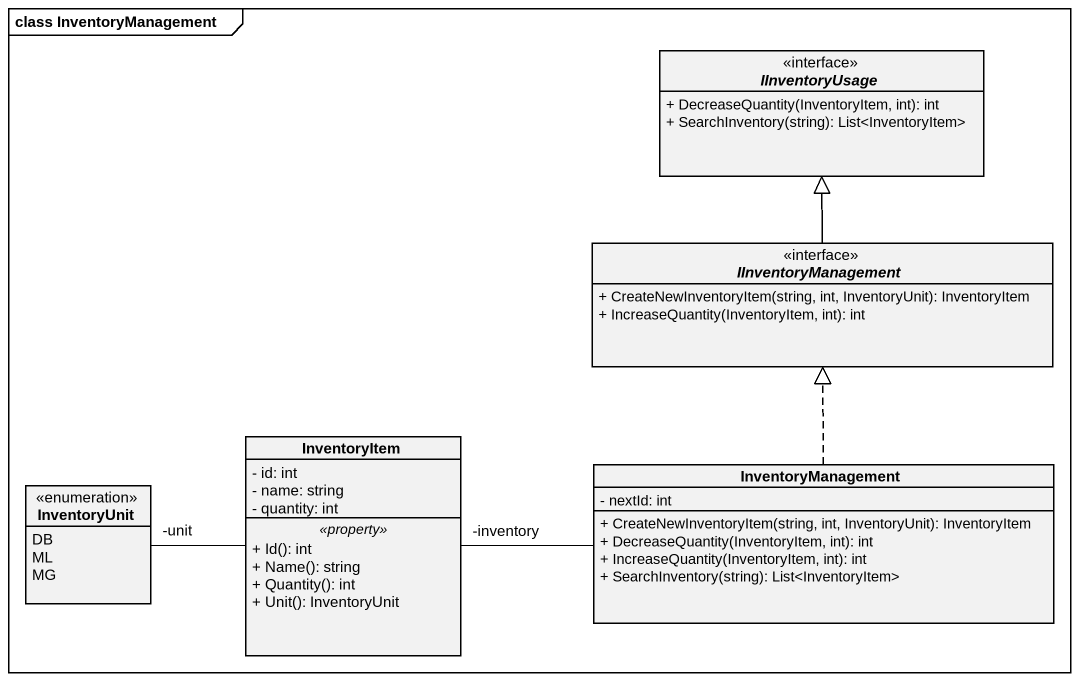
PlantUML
@startuml
mainframe class InventoryManagement
hide circle
hide empty members
skinparam classAttributeIconSize 0
interface IInventoryUsage <<interface>> {
  + DecreaseQuantity(InventoryItem, int): int
  + SearchInventory(string): List<InventoryItem>
}
interface IInventoryManagement <<interface>> {
  + CreateNewInventoryItem(string, int, InventoryUnit): InventoryItem
  + IncreaseQuantity(InventoryItem, int): int
}
class InventoryItem {
  - id: int
  - name: string
  - quantity: int
  .. <<property>> ..
  + Id(): int
  + Name(): string
  + Quantity(): int
  + Unit(): InventoryUnit
}
enum InventoryUnit {
  DB
  ML
  MG
}
class InventoryManagement {
  - nextId: int
  + CreateNewInventoryItem(string, int, InventoryUnit): InventoryItem
  + DecreaseQuantity(InventoryItem, int): int
  + IncreaseQuantity(InventoryItem, int): int
  + SearchInventory(string): List<InventoryItem>
}
IInventoryManagement -up-|> IInventoryUsage
InventoryItem -left- "-unit" InventoryUnit
InventoryManagement .up.|> IInventoryManagement
InventoryManagement -left- "-inventory" InventoryItem
@enduml
